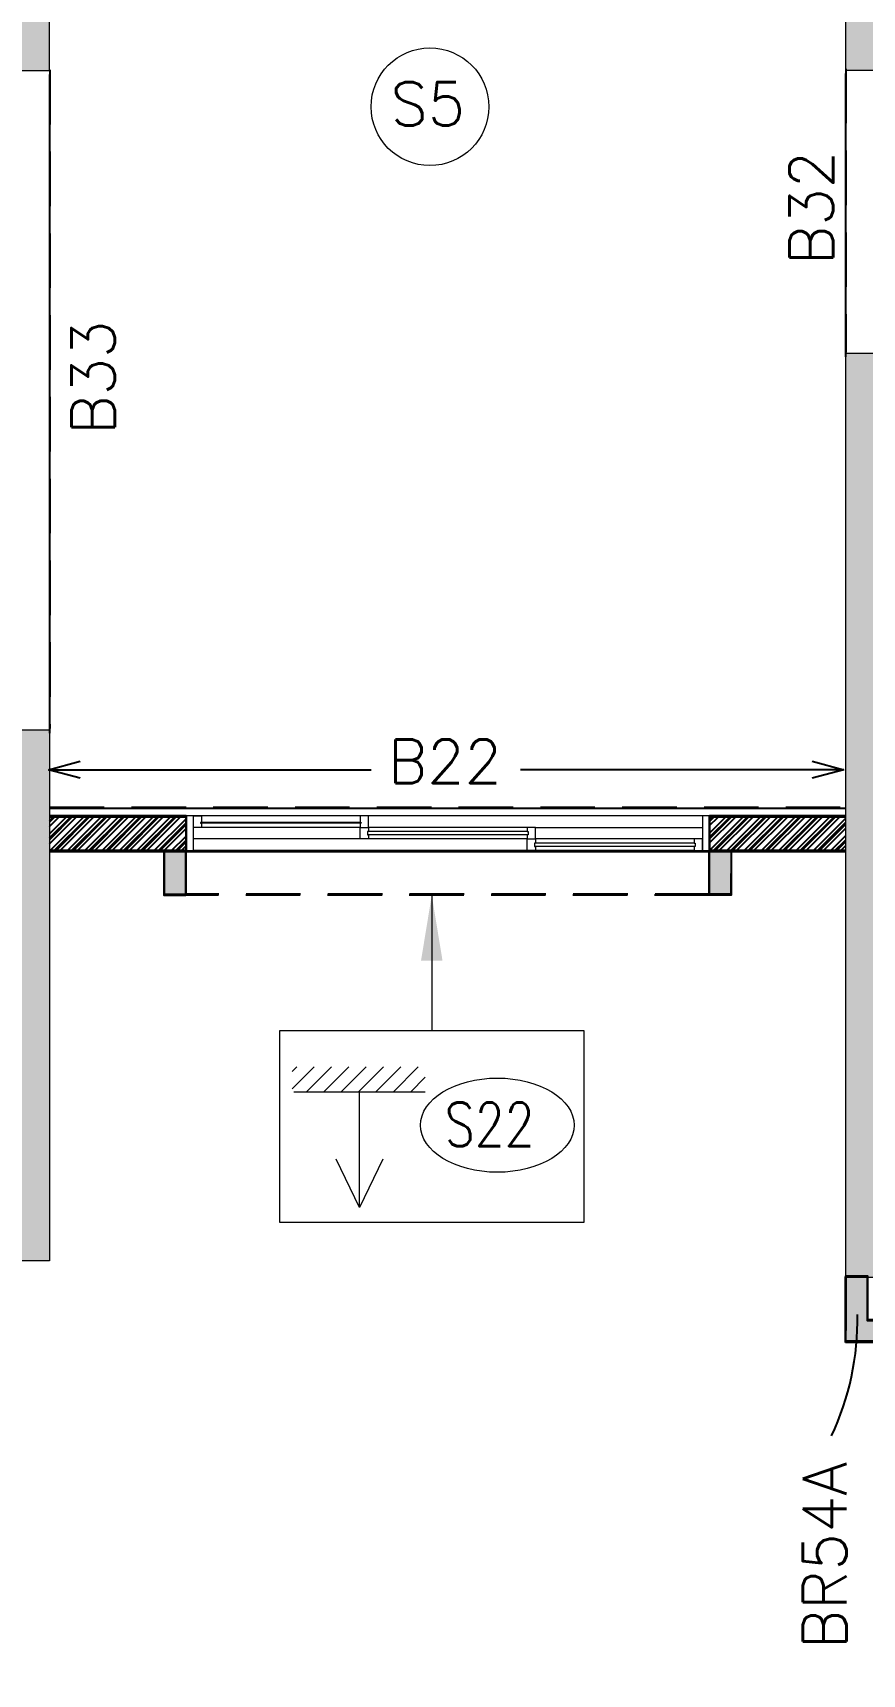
# Model space of a CAD drawing. Header units: millimetres. Extents: x 1181448 to 1317632, y -5734806 to -5633961.
# Drawn here: x 1307323 to 1311126, y -5711912 to -5704385 of the extents above; entities that cross this region are included whole.
import ezdxf

# ---------------------------------------------------------------- set-up
doc = ezdxf.new("R2010")
doc.units = ezdxf.units.MM
doc.header["$LTSCALE"] = 1000
doc.header["$MEASUREMENT"] = 0
for name, pattern in [('1', [0]), ('3BHK-A$0$AUDIT_D_120904163729-0', [0]), ('AUDIT_D_120904163729-0', [0]), ('T8(T9 IS SIMILAR) - TYPICAL FLOOR ELEVATION$0$AUDIT_D_120904163729-0', [0]), ('T8(T9 IS SIMILAR) - TYPICAL FLOOR ELEVATION$0$HIDDEN', [0.375, 0.25, -0.125]), ('T8(T9 IS SIMILAR)$0$$0$HIDDEN', [0.375, 0.25, -0.125])]:
    doc.linetypes.add(name, pattern=pattern)
doc.layers.get('0').update_dxf_attribs({"linetype": 'AUDIT_D_120904163729-0'})
for name, color, linetype in [('100 MM THK. NON-STRUCTURAL WALL', 134, 'Continuous'), ('3BHK-A$0$A-HATCH -160', 251, '3BHK-A$0$AUDIT_D_120904163729-0'), ('A_dim', 1, 'Continuous'), ('S-BEAM', 20, 'Continuous'), ('SCPL-BEAMS NO.', 7, 'Continuous'), ('T8(T9 IS SIMILAR) - TYPICAL FLOOR ELEVATION$0$A-WALL-FEATURES', 6, 'T8(T9 IS SIMILAR) - TYPICAL FLOOR ELEVATION$0$AUDIT_D_120904163729-0'), ('T8(T9 IS SIMILAR)$0$S-BEAM', 20, 'T8(T9 IS SIMILAR)$0$$0$HIDDEN'), ('TYPICAL FLOOR ARCH', 251, 'AUDIT_D_120904163729-0')]:
    doc.layers.add(name, color=color, linetype=linetype)
for name, color, linetype, lineweight in [('160 THK. STRUCT WALL', 7, 'Continuous', 15), ('3BHK-A$0$A-WALL- 160', 6, 'Continuous', 30), ('3BHK-A$0$Window', 4, 'Continuous', 20), ('SCPL_DIM', 9, 'Continuous', 5), ('SCPL_SLAB MARK', 72, 'Continuous', 20)]:
    doc.layers.add(name, color=color, linetype=linetype, lineweight=lineweight)
doc.layers.add('160MM THK.NON-STRUCTURAL WALLS', color=7, linetype='Continuous', true_color=0xea7b62)
doc.layers.add('WALL - 0.16 thk STRUCTURAL', color=7, linetype='1', true_color=0x24ffc8)
doc.styles.add('ROMANS', font='romans.shx', dxfattribs={"width": 0.85})
doc.styles.add('SCPL', font='romans.shx')
doc.dimstyles.new('SCPL', dxfattribs={"dimscale": 0, "dimtxt": 300, "dimasz": 300, "dimexe": 100, "dimexo": 200, "dimgap": 150, "dimtad": 0, "dimdec": 0, "dimzin": 1, "dimdsep": 46, "dimtxsty": 'SCPL', "dimcen": 150, "dimclrd": 1, "dimclre": 2, "dimclrt": 5, "dimadec": 3, "dimazin": 0, "dimtfac": 1, "dimtdec": 0, "dimtofl": 0, "dimtmove": 2, "dimatfit": 3, "dimfxl": 0, "dimtolj": 1, "dimtzin": 0, "dimlwd": 15, "dimlwe": 13, "dimarcsym": 0})
doc.dimstyles.new('SCPL-DIM-150', dxfattribs={"dimscale": 100, "dimtxt": 2.25, "dimasz": 1.45, "dimexe": 1, "dimexo": 1, "dimgap": 1, "dimtad": 1, "dimdec": 0, "dimzin": 0, "dimdsep": 46, "dimtxsty": 'ROMANS', "dimblk": 'OPEN30', "dimcen": 0.09, "dimclrd": 256, "dimclre": 256, "dimclrt": 7, "dimadec": 0, "dimazin": 0, "dimtfac": 1, "dimtdec": 0, "dimtofl": 0, "dimtmove": 0, "dimatfit": 3, "dimldrblk": 'OPEN30', "dimfxl": 1, "dimtolj": 1, "dimtzin": 0, "dimarcsym": 0})
pattern_1 = [(45, (-0.65, 1285.594), (-39.774756442, 39.774756442), []), (45, (25.864, 1285.594), (-39.774756442, 39.774756442), [])]
pattern_2 = [(45, (-1203934.236, 5721641.227), (-39.77475644, 39.77475644), []), (45, (-1203907.72, 5721641.227), (-39.77475644, 39.77475644), [])]

# ---------------------------------------------------------------- blocks, each defined once
blk = doc.blocks.new('3BHK-A$0$2400')
at = {"layer": '3BHK-A$0$Window', "color": 1, "lineweight": 13}
for p, q in [((1151176.5, -5692111.9), (1148842.5, -5692111.9)), ((1149607.5, -5692111.9), (1148880, -5692111.9)), ((1149607.5, -5692218.6), (1148842.5, -5692218.6)), ((1149607.5, -5692165.3), (1148880, -5692165.3)), ((1150373.7, -5692165.3), (1149645, -5692165.3)), ((1150373.7, -5692218.6), (1149645, -5692218.6)), ((1150411.2, -5692165.3), (1151176.5, -5692165.3)), ((1151139, -5692218.6), (1150411.2, -5692218.6)), ((1150373.7, -5692271.9), (1148842.5, -5692271.9)), ((1151139, -5692271.9), (1150411.2, -5692271.9))]:
    blk.add_line(p, q, dxfattribs=at)
at = {"layer": '3BHK-A$0$Window', "color": 5, "lineweight": 13}
for p, q in [((1149607.5, -5692142.2), (1148880, -5692142.2)), ((1149607.5, -5692146.7), (1148880, -5692146.7)), ((1150373.7, -5692183.8), (1149645, -5692183.8)), ((1150373.7, -5692200), (1149645, -5692200)), ((1151139, -5692237.2), (1150411.2, -5692237.2)), ((1151139, -5692253.3), (1150411.2, -5692253.3))]:
    blk.add_line(p, q, dxfattribs=at)
at = {"layer": '3BHK-A$0$Window', "color": 4, "lineweight": 13}
for points in [[(1148842.5, -5692111.9), (1148809.5, -5692111.9), (1148809.5, -5692271.9), (1148842.5, -5692271.9)], [(1148880, -5692146.7), (1148880, -5692165.3), (1148842.5, -5692165.3), (1148842.5, -5692111.9), (1148880, -5692111.9), (1148880, -5692142.2), (1148875.5, -5692142.2), (1148875.5, -5692146.7)], [(1149607.5, -5692146.7), (1149607.5, -5692165.3), (1149645, -5692165.3), (1149645, -5692111.9), (1149607.5, -5692111.9), (1149607.5, -5692142.2), (1149612, -5692142.2), (1149612, -5692146.7)], [(1151209.5, -5692111.9), (1151176.5, -5692111.9), (1151176.5, -5692271.9), (1151209.5, -5692271.9)], [(1149645, -5692200), (1149645, -5692218.6), (1149607.5, -5692218.6), (1149607.5, -5692165.3), (1149645, -5692165.3), (1149645, -5692183.8), (1149640.5, -5692183.8), (1149640.5, -5692200)], [(1150373.7, -5692200), (1150373.7, -5692218.6), (1150411.2, -5692218.6), (1150411.2, -5692165.3), (1150373.7, -5692165.3), (1150373.7, -5692183.8), (1150378.2, -5692183.8), (1150378.2, -5692200)], [(1150411.2, -5692253.3), (1150411.2, -5692271.9), (1150373.7, -5692271.9), (1150373.7, -5692218.6), (1150411.2, -5692218.6), (1150411.2, -5692237.2), (1150406.7, -5692237.2), (1150406.7, -5692253.3)], [(1151139, -5692253.3), (1151139, -5692271.9), (1151176.5, -5692271.9), (1151176.5, -5692218.6), (1151139, -5692218.6), (1151139, -5692237.2), (1151143.5, -5692237.2), (1151143.5, -5692253.3)]]:
    blk.add_lwpolyline(points, close=True, dxfattribs=at)
blk = doc.blocks.new('GGS')
at = {"layer": '3BHK-A$0$A-HATCH -160', "linetype": 'ByBlock'}
h = blk.add_hatch(dxfattribs=at)
h.set_pattern_fill('ANSI32', color=8, scale=150)
h.set_pattern_definition(pattern_1)
h.paths.add_polyline_path([(-206554745.1, -159307017.7), (-206555370, -159307017.7), (-206555370, -159306857.7), (-206554745.1, -159306857.7)])
h = blk.add_hatch(dxfattribs=at)
h.set_pattern_fill('ANSI32', color=8, scale=150)
h.set_pattern_definition(pattern_1)
h.paths.add_polyline_path([(-206552345.1, -159306857.7), (-206551720.2, -159306857.7), (-206551720.2, -159307017.7), (-206552345.1, -159307017.7)])
at = {"layer": '3BHK-A$0$A-WALL- 160', "color": 8, "linetype": 'ByBlock'}
for p, q in [((-206555370, -159306856.5, 0.5), (-206554745.1, -159306856.5, 0.5)), ((-206554745.1, -159306856.5, 0.5), (-206554745.1, -159307016.5, 0.5)), ((-206552345.1, -159306856.5, 0.5), (-206552345.1, -159307016.5, 0.5)), ((-206552345.1, -159306856.5, 0.5), (-206551720.2, -159306856.5, 0.5)), ((-206555370, -159307016.5, 0.5), (-206554745.1, -159307016.5, 0.5)), ((-206552345.1, -159307016.5, 0.5), (-206551720.2, -159307016.5, 0.5))]:
    blk.add_line(p, q, dxfattribs=at)
at = {"layer": 'T8(T9 IS SIMILAR) - TYPICAL FLOOR ELEVATION$0$A-WALL-FEATURES', "color": 8, "linetype": 'T8(T9 IS SIMILAR) - TYPICAL FLOOR ELEVATION$0$HIDDEN'}
blk.add_line((-206552345.2, -159307216.5, 0), (-206554745.2, -159307216.5, 0), dxfattribs=at)
at = {"layer": 'T8(T9 IS SIMILAR) - TYPICAL FLOOR ELEVATION$0$A-WALL-FEATURES', "color": 8, "linetype": 'ByBlock', "elevation": 0}
for points in [[(-206554845.2, -159307016.5), (-206554845.2, -159307216.5), (-206554745.2, -159307216.5), (-206554745.2, -159307016.5)], [(-206552345.2, -159307216.5), (-206552345.2, -159307016.5), (-206552245.2, -159307016.5), (-206552245.2, -159307216.5)], [(-206551720.2, -159309266.6), (-206551720.2, -159308966.6), (-206551620.2, -159308966.6), (-206551620.2, -159309166.6), (-206551070.2, -159309166.6), (-206551070.2, -159308806.5), (-206550970.2, -159308806.5), (-206550970.2, -159309266.6)]]:
    blk.add_lwpolyline(points, close=True, dxfattribs=at)
at = {"layer": 'T8(T9 IS SIMILAR)$0$S-BEAM', "color": 8}
for p, q in [((-206555370.6, -159303436.2, -0.5), (-206555370.5, -159306456.6, -0.5)), ((-206551720.7, -159303431.5, -0.5), (-206551720.7, -159304731.5, -0.5)), ((-206555370.5, -159306816.8, -0.5), (-206551720.7, -159306816.8, -0.4)), ((-206555370.5, -159307016.8, -0.5), (-206551720.7, -159307016.8, -0.4)), ((-206551720, -159308966.7, -0.3), (-206551720, -159309266.7, -0.3)), ((-206550970.8, -159309266.7), (-206551720, -159309266.7, -0.3))]:
    blk.add_line(p, q, dxfattribs=at)
at = {"layer": '3BHK-A$0$A-WALL- 160', "color": 8, "linetype": 'ByBlock'}
blk.add_blockref('3BHK-A$0$2400', (-207703554.6, -153614744.6, 0.5), dxfattribs=at)
blk = doc.blocks.new('A$C5F94338C')
at = {"layer": 'WALL - 0.16 thk STRUCTURAL'}
h = blk.add_hatch(color=256, dxfattribs=at)
h.dxf.hatch_style = 1
h.paths.add_polyline_path([(37780.1, 17094.8), (37480.1, 17094.8), (37480, 12860), (37780, 12860)])
at = {"layer": 'WALL - 0.16 thk STRUCTURAL', "true_color": 0x1f57ff}
h = blk.add_hatch(color=160, dxfattribs=at)
h.dxf.hatch_style = 1
h.paths.add_polyline_path([(33829.6, 17069.2), (33579.6, 17069.2), (33579.8, 12859.1), (33829.8, 12859.1)])
at = {"layer": 'WALL - 0.16 thk STRUCTURAL'}
h = blk.add_hatch(color=256, dxfattribs=at)
h.dxf.hatch_style = 1
h.paths.add_polyline_path([(37780.1, 11560), (37480, 11560), (37480, 7325), (37780, 7325)])
h = blk.add_hatch(color=256, dxfattribs=at)
h.dxf.hatch_style = 1
h.paths.add_polyline_path([(33530, 9834.7), (33830, 9834.7), (33830, 7400), (33530, 7400)])
at = {"layer": '160 THK. STRUCT WALL'}
for points in [[(37780.1, 17094.8), (37480.1, 17094.8), (37480, 12860), (37780, 12860)], [(33829.6, 17069.2), (33579.6, 17069.2), (33579.8, 12859.1), (33829.8, 12859.1)], [(37780.1, 11560), (37480, 11560), (37480, 7325), (37780, 7325)], [(33530, 9834.7), (33830, 9834.7), (33830, 7400), (33530, 7400)]]:
    blk.add_lwpolyline(points, close=True, dxfattribs=at)
blk = doc.blocks.new('A$C42226032')
at = {"layer": 'SCPL_SLAB MARK'}
h = blk.add_hatch(dxfattribs=at)
h.set_pattern_fill('ANSI31', color=256, scale=0.2, angle=90)
h.set_pattern_definition([(135, (-48.789575, -510.390865), (-0.0176776695, -0.0176776695), [])])
h.paths.add_polyline_path([(-0.1372, -0.2348), (-0.1372, -0.2863), (0.1337, -0.2863), (0.1337, -0.2348)])
for p, q in [((0, 0), (0, -0.2348)), ((0, 0), (-0.0473, -0.0981)), ((0.0473, -0.0981), (0, 0)), ((0.1337, -0.2348), (-0.1337, -0.2348))]:
    blk.add_line(p, q, dxfattribs=at)
blk = doc.blocks.new('_Open30')
at = {"color": 0, "linetype": 'ByBlock', "lineweight": -2}
for p, q in [((-1, 0.268), (0, 0)), ((0, 0), (-1, -0.268)), ((0, 0), (-1, 0))]:
    blk.add_line(p, q, dxfattribs=at)
blk = doc.blocks.new('A$C73fda794')
at = {"layer": '100 MM THK. NON-STRUCTURAL WALL', "linetype": 'ByBlock'}
h = blk.add_hatch(dxfattribs=at)
h.set_pattern_fill('ZIGZAG', color=256, scale=250)
h.set_pattern_definition([(0, (-1203933.584, 5720355.632), (31.25, 31.25), [31.25, -31.25]), (90, (-1203902.334, 5720355.632), (-31.25, 31.25), [31.25, -31.25])])
h.paths.add_polyline_path([(-17600.8, 372.1), (-17600.8, 672.1), (-17500.8, 672.1), (-17500.8, 472.1), (-16950.8, 472.1), (-16950.8, 832.2), (-16850.8, 832.2), (-16850.8, 372.1)])
h.paths.add_polyline_path([(-13700.8, 372.1), (-13700.8, 672.1), (-13800.8, 672.1), (-13800.8, 472.1), (-14350.8, 472.1), (-14350.8, 832.2), (-14450.8, 832.2), (-14450.8, 372.1)])
h.paths.add_polyline_path([(-13075.9, 2422.2), (-13075.9, 2622.2), (-13175.9, 2622.2), (-13175.9, 2422.2)])
h.paths.add_polyline_path([(-10575.9, 2622.2), (-10575.9, 2422.2), (-10675.9, 2422.2), (-10675.9, 2622.2)])
h.paths.add_polyline_path([(-7300.8, 10416.8), (-7300.8, 10616.8), (-7400.8, 10616.8), (-7400.8, 10416.8)])
h.paths.add_polyline_path([(-9801.6, 10616.8), (-9801.6, 10416.8), (-9901.6, 10416.8), (-9901.6, 10616.8)])
h.paths.add_polyline_path([(-8190.9, 18465.9), (-7720.8, 18465.9), (-7720.8, 18005.9), (-7820.8, 18005.9), (-7820.8, 18365.9), (-8190.9, 18365.9)])
h.paths.add_polyline_path([(-5620.8, 18005.9), (-5620.8, 18465.9), (-4801, 18465.9), (-4801, 18365.9), (-5520.8, 18365.9), (-5520.8, 18005.9)])
h.paths.add_polyline_path([(-4271.1, 19265.3), (-4271.1, 19465.3), (-4171.1, 19465.3), (-4171.1, 19265.3)])
h.paths.add_polyline_path([(-2070.9, 19465.3), (-2070.9, 19265.3), (-1970.9, 19265.3), (-1970.9, 19465.3)])
h.paths.add_polyline_path([(6748.3, 19465.3), (6748.3, 19265.3), (6648.3, 19265.3), (6648.3, 19465.3)])
h.paths.add_polyline_path([(8948.4, 19265.3), (8948.4, 19465.3), (8848.4, 19465.3), (8848.4, 19265.3)])
h.paths.add_polyline_path([(10298.2, 18005.9), (10298.2, 18465.9), (9478.7, 18465.9), (9478.7, 18365.9), (10198.2, 18365.9), (10198.2, 18005.9)])
h.paths.add_polyline_path([(12868.4, 18465.9), (12398.2, 18465.9), (12398.2, 18005.9), (12498.2, 18005.9), (12498.2, 18365.9), (12868.4, 18365.9)])
h.paths.add_polyline_path([(11978.1, 10416.8), (11978.1, 10616.8), (12078.1, 10616.8), (12078.1, 10416.8)])
h.paths.add_polyline_path([(14479, 10616.8), (14479, 10416.8), (14579, 10416.8), (14579, 10616.8)])
h.paths.add_polyline_path([(17753.3, 2422.2), (17753.3, 2622.2), (17853.3, 2622.2), (17853.3, 2422.2)])
h.paths.add_polyline_path([(15253.3, 2622.2), (15253.3, 2422.2), (15353.3, 2422.2), (15353.3, 2622.2)])
h.paths.add_polyline_path([(18378.2, 372.1), (18378.2, 672.1), (18478.2, 672.1), (18478.2, 472.1), (19028.2, 472.1), (19028.2, 832.2), (19128.2, 832.2), (19128.2, 372.1)])
h.paths.add_polyline_path([(22278.2, 372.1), (22278.2, 672.1), (22178.2, 672.1), (22178.2, 472.1), (21628.2, 472.1), (21628.2, 832.2), (21528.2, 832.2), (21528.2, 372.1)])
h.paths.add_polyline_path([(13068.3, -7229), (12968.3, -7229), (12968.3, -7429), (12423.2, -7429), (12423.2, -7069), (12323.2, -7069), (12323.2, -7529), (13068.3, -7529)])
h.paths.add_polyline_path([(10223.2, -7069), (10123.2, -7069), (10123.2, -7429), (9478.7, -7429), (9478.7, -7529), (10223.2, -7529)])
h.paths.add_polyline_path([(6748.3, -8528.4), (6748.3, -8328.4), (6648.3, -8328.4), (6648.3, -8528.4)])
h.paths.add_polyline_path([(8948.4, -8328.4), (8948.4, -8528.4), (8848.4, -8528.4), (8848.4, -8328.4)])
h.paths.add_polyline_path([(-2070.9, -8528.4), (-2070.9, -8328.4), (-1970.9, -8328.4), (-1970.9, -8528.4)])
h.paths.add_polyline_path([(-4271.1, -8328.4), (-4271.1, -8528.4), (-4171.1, -8528.4), (-4171.1, -8328.4)])
h.paths.add_polyline_path([(-5545.9, -7069), (-5445.9, -7069), (-5445.9, -7429), (-4801.3, -7429), (-4801.3, -7529), (-5545.9, -7529)])
h.paths.add_polyline_path([(-8391, -7229), (-8291, -7229), (-8291, -7429), (-7745.9, -7429), (-7745.9, -7069), (-7645.9, -7069), (-7645.9, -7529), (-8391, -7529)])
at = {"layer": '160MM THK.NON-STRUCTURAL WALLS', "linetype": 'ByBlock'}
h = blk.add_hatch(dxfattribs=at)
h.set_pattern_fill('ANSI32', color=256, scale=150)
h.set_pattern_definition(pattern_2)
h.paths.add_polyline_path([(15353.4, 2621), (14728.4, 2621), (14728.4, 2781), (15353.4, 2781)])
h = blk.add_hatch(dxfattribs=at)
h.set_pattern_fill('ANSI32', color=256, scale=150)
h.set_pattern_definition(pattern_2)
h.paths.add_polyline_path([(17753.4, 2781), (18378.3, 2781), (18378.3, 2621), (17753.4, 2621)])
at = {"layer": '100 MM THK. NON-STRUCTURAL WALL', "linetype": 'ByBlock', "elevation": 0}
for points in [[(15253.3, 2622.2), (15253.3, 2422.2), (15353.3, 2422.2), (15353.3, 2622.2)], [(17753.3, 2422.2), (17753.3, 2622.2), (17853.3, 2622.2), (17853.3, 2422.2)], [(18378.2, 372.1), (18378.2, 672.1), (18478.2, 672.1), (18478.2, 472.1), (19028.2, 472.1), (19028.2, 832.2), (19128.2, 832.2), (19128.2, 372.1)]]:
    blk.add_lwpolyline(points, close=True, dxfattribs=at)
at = {"layer": '160MM THK.NON-STRUCTURAL WALLS', "linetype": 'ByBlock'}
for p, q in [((14728.4, 2782.2, 0.5), (15353.4, 2782.2, 0.5)), ((15353.4, 2782.2, 0.5), (15353.4, 2622.2, 0.5)), ((17753.4, 2782.2, 0.5), (17753.4, 2622.2, 0.5)), ((17753.4, 2782.2, 0.5), (18378.3, 2782.2, 0.5)), ((14728.4, 2622.2, 0.5), (15353.4, 2622.2, 0.5)), ((17753.4, 2622.2, 0.5), (18378.3, 2622.2, 0.5))]:
    blk.add_line(p, q, dxfattribs=at)
at = {"layer": 'S-BEAM'}
for p, q in [((14728.1, 6186.1, -0.5), (14728.2, 3165.7, -0.5)), ((18378, 6190.7, -0.5), (18378, 4890.7, -0.5)), ((14728.2, 2822.2, 0.4), (18378, 2822.2, 0.5)), ((14728.2, 2622.2, 0.4), (18378, 2622.2, 0.5)), ((18378.7, 672, 0.7), (18378.7, 372, 0.7)), ((19127.9, 372, 1), (18378.7, 372, 0.7))]:
    blk.add_line(p, q, dxfattribs=at)
blk.add_arc((17183.7, 475, 1), 1249.4, 334.78095, 1.13615, dxfattribs=at)
at = {"layer": 'SCPL_SLAB MARK', "color": 8, "elevation": 0}
blk.add_lwpolyline([(15784.4, 1802.1), (17178, 1802.1), (17178, 921.5), (15784.4, 921.5)], close=True, dxfattribs=at)
at = {"layer": 'SCPL_SLAB MARK'}
blk.add_circle((16472.7, 6037.9), 269.9, dxfattribs=at)
blk.add_ellipse((16781.8, 1367.9, -2.4), major_axis=(-352.4, 0), ratio=0.612892, start_param=-1.570796, end_param=4.712389, dxfattribs=at)
at = {"layer": 'T8(T9 IS SIMILAR) - TYPICAL FLOOR ELEVATION$0$A-WALL-FEATURES', "color": 8, "linetype": 'T8(T9 IS SIMILAR) - TYPICAL FLOOR ELEVATION$0$HIDDEN'}
blk.add_line((17753.1, 2422.2, 0), (15353.1, 2422.2, 0), dxfattribs=at)
at = {"layer": 'T8(T9 IS SIMILAR) - TYPICAL FLOOR ELEVATION$0$A-WALL-FEATURES', "linetype": 'ByBlock', "elevation": -0.2}
for points in [[(15253.1, 2622.2), (15253.1, 2422.2), (15353.1, 2422.2), (15353.1, 2622.2)], [(17753.1, 2422.2), (17753.3, 2622.2), (17853.3, 2622.2), (17853.1, 2422.2)]]:
    blk.add_lwpolyline(points, close=True, dxfattribs=at)
at = {"layer": '160 THK. STRUCT WALL'}
blk.add_blockref('A$C5F94338C', (-19101.6, -6654.2, 0), dxfattribs=at)
at = {"layer": 'SCPL_SLAB MARK', "xscale": -2251.770066891658, "yscale": 2251.770066891658, "zscale": 2251.770066891658, "rotation": 180.0012183231945}
blk.add_blockref('A$C42226032', (16150, 990.8, -2.4), dxfattribs=at)
at = {"layer": 'TYPICAL FLOOR ARCH'}
blk.add_blockref('GGS', (206570100, 159309643.4, 0), dxfattribs=at)
at = {"layer": 'SCPL-BEAMS NO.', "style": 'SCPL'}
for s, p in [('B32', (18321.8, 5312.5, -0.5)), ('B33', (15028.7, 4534.6, -0.5)), ('BR54A', (18382.3, -1034.1, 1))]:
    blk.add_text(s, height=200, rotation=90, dxfattribs=at).set_placement(p)
blk.add_text('B22', height=200, dxfattribs=at).set_placement((16279.9, 2936.5, -0.6))
at = {"layer": 'SCPL_SLAB MARK', "style": 'SCPL'}
blk.add_text('S5', height=200, dxfattribs=at).set_placement((16291.8, 5951.3))
at = {"layer": 'SCPL_SLAB MARK', "style": 'SCPL', "width": 0.8}
blk.add_text('S22', height=200, dxfattribs=at).set_placement((16540.9, 1271.7, -2.4))
at = {"layer": 'S-BEAM'}
blk.add_leader([(16481.2, 2422.2, 0), (16481.2, 1802.1, 0)], dimstyle='SCPL', override={"dimscale": 1}, dxfattribs=at)
at = {"layer": 'SCPL_DIM'}
for points in [[(14723.6, 2997.7, 0), (16203.6, 2997.7, 0)], [(18370.7, 2997.7, 0), (16888.3, 2997.7, 0)]]:
    blk.add_leader(points, dimstyle='SCPL-DIM-150', override={"dimgap": 1, "dimtad": 0, "dimfxl": 150, "dimtfill": 1}, dxfattribs=at)

msp = doc.modelspace()

# ---------------------------------------------------------------- block references
at = {"layer": 'A_dim', "linetype": 'ByBlock'}
msp.add_blockref('A$C73fda794', (1292671.2, -5710762), dxfattribs=at)

doc.saveas('drawing.dxf')
